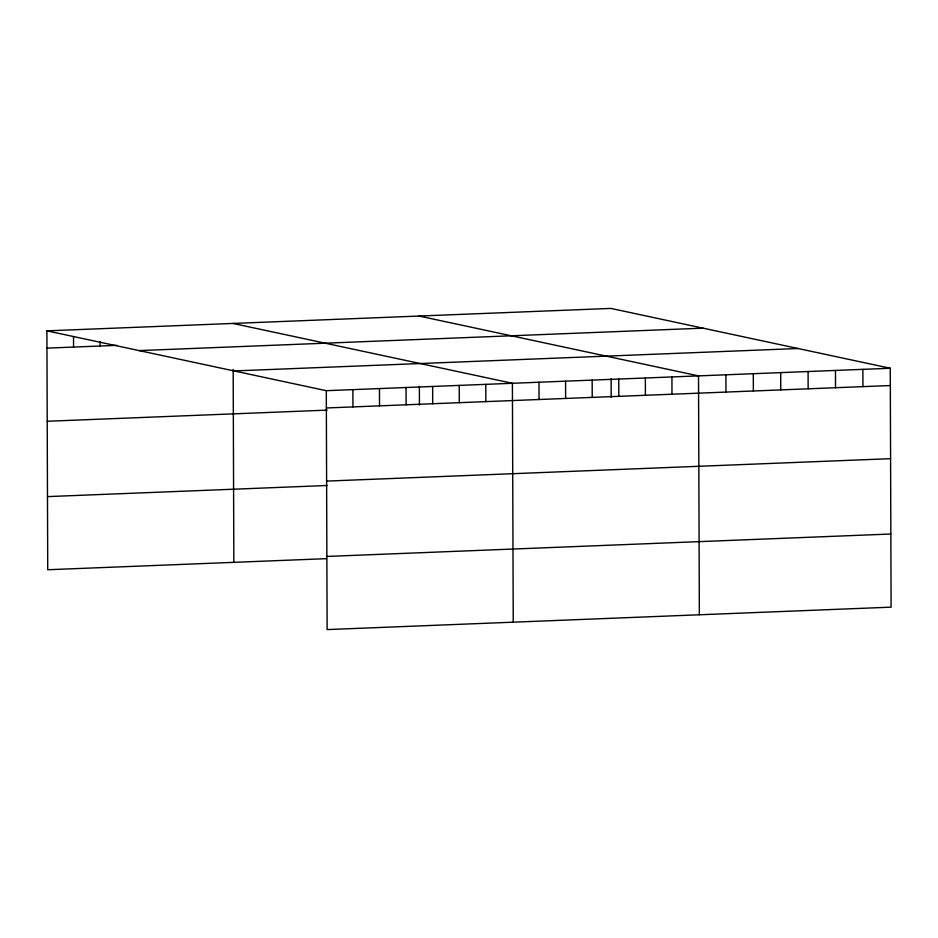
<?xml version="1.0" encoding="UTF-8"?>
<svg xmlns="http://www.w3.org/2000/svg" width="938" height="938" viewBox="0 0 938 938"><rect width="100%" height="100%" fill="white"/><g stroke="black" fill="none" stroke-linecap="round" stroke-linejoin="round"><path stroke-width="1.41" d="M46.9 330.844L610.873 308.414L890.268 368.259L891.1 607.156L327.128 629.586L326.295 390.689L46.9 330.844L47.732 569.741L326.201 558.673M46.959 348.127L116.922 345.348M139.094 350.601L703.078 328.159M234.09 370.944L798.062 348.514M326.295 390.689L890.268 368.259M326.354 407.971L890.326 385.541M47.217 421.268L327.081 410.129M326.612 481.1L890.584 458.67M47.475 496.612L327.35 485.485M326.87 556.445L890.842 534.015M419.122 316.047L698.517 375.88L699.349 614.777M233.011 323.446L512.406 383.29L513.238 622.175M862.878 369.349L862.937 386.632M835.477 370.44L835.535 387.722M808.087 371.53L808.146 388.813M780.697 372.621L780.756 389.891M753.296 373.699L753.366 390.982M725.906 374.79L725.965 392.072M671.925 376.935L671.983 394.218M645.344 378.002L645.403 395.285M618.752 379.058L618.81 396.34M611.119 378.753L611.189 397.395M592.159 380.113L592.23 397.395M565.579 381.168L565.637 398.451M538.987 382.223L539.045 399.506M485.814 384.346L485.872 401.628M459.233 385.401L459.292 402.683M432.641 386.456L432.699 403.739M419.368 386.386L419.438 405.028M406.048 387.511L406.107 404.794M379.468 388.578L379.527 405.861M352.876 389.633L352.934 406.916M233.175 369.408L233.843 562.343M100.12 341.702L100.132 346.016M73.516 336.988L73.551 347.072"/></g></svg>
